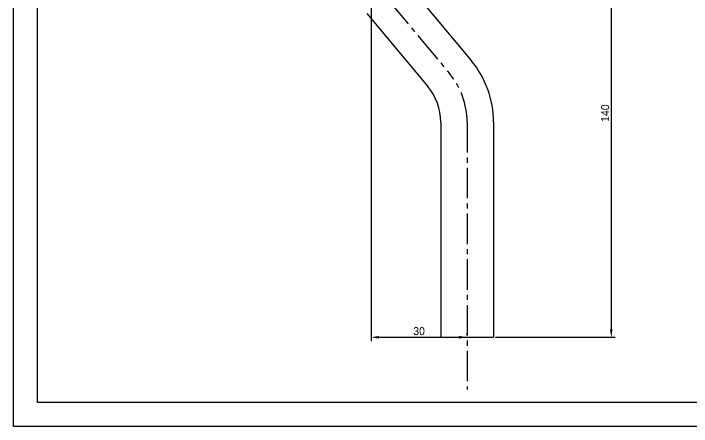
# Model space of a CAD drawing. Header units: millimetres. Extents: x 409 to 1480, y -88 to 334.
# Drawn here: x 1060.4 to 1272.1, y -34.8 to 94.2 of the extents above; entities that cross this region are included whole.
import ezdxf

# ---------------------------------------------------------------- set-up
doc = ezdxf.new("R2010")
doc.units = ezdxf.units.MM
doc.header["$LTSCALE"] = 0.5
doc.linetypes.add('CENTER2', pattern=[28.575, 19.05, -3.175, 3.175, -3.175])
doc.linetypes.add('CENTERX2', pattern=[4, 2.5, -0.5, 0.5, -0.5])
doc.layers.add('C', color=1, linetype='CENTERX2')
doc.styles.get("Standard").update_dxf_attribs({"font": 'Gulim.ttf'})
doc.dimstyles.new('ISO-25', dxfattribs={"dimtxt": 2.5, "dimasz": 2.5, "dimexe": 1.25, "dimexo": 0.625, "dimtad": 1, "dimdec": 1, "dimtxsty": 'Standard', "dimcen": 0, "dimclrd": 2, "dimclre": 2, "dimclrt": 2, "dimadec": 0, "dimazin": 0, "dimtfac": 1, "dimtdec": 1, "dimtofl": 0, "dimtmove": 0, "dimatfit": 3, "dimfxl": 0, "dimarcsym": 0})

# ---------------------------------------------------------------- blocks, each defined once
blk = doc.blocks.new('*D13')
at = {"color": 2, "lineweight": -2}
for p, q in [((1183.41, 133.12), (1248.29, 133.12)), ((1247.04, 130.62), (1247.04, -4.39)), ((1210.91, -6.89), (1248.29, -6.89))]:
    blk.add_line(p, q, dxfattribs=at)
at = {"color": 2}
for points in [[(1246.62, 130.62), (1247.45, 130.62), (1247.04, 133.12)], [(1246.62, -4.39), (1247.45, -4.39), (1247.04, -6.89)]]:
    blk.add_solid(points, dxfattribs=at)
at = {"layer": 'Defpoints', "color": 0}
for p in [(1182.79, 133.12), (1210.29, -6.89), (1247.04, -6.89)]:
    blk.add_point(p, dxfattribs=at)
at = {"color": 2, "insert": (1245.13, 63.12), "char_height": 2.5, "attachment_point": 5, "rotation": 90}
blk.add_mtext('140', dxfattribs=at)
blk = doc.blocks.new('*D14')
at = {"color": 2, "lineweight": -2}
for p, q in [((1172.04, 112.81), (1172.04, -8.14)), ((1202.04, -6.27), (1202.04, -5.64)), ((1174.54, -6.89), (1199.54, -6.89))]:
    blk.add_line(p, q, dxfattribs=at)
at = {"color": 2}
for points in [[(1174.54, -6.48), (1174.54, -7.31), (1172.04, -6.89)], [(1199.54, -6.48), (1199.54, -7.31), (1202.04, -6.89)]]:
    blk.add_solid(points, dxfattribs=at)
at = {"layer": 'Defpoints', "color": 0}
for p in [(1172.04, 113.44), (1202.04, -6.89), (1202.04, -6.89)]:
    blk.add_point(p, dxfattribs=at)
at = {"color": 2, "insert": (1187.04, -4.99), "char_height": 2.5, "attachment_point": 5}
blk.add_mtext('30', dxfattribs=at)

msp = doc.modelspace()

# ---------------------------------------------------------------- linework, layer by layer
for p, q in [((1184.3, 102.359), (1203.327, 79.54)), ((1170.746, 94.226), (1189.773, 71.407)), ((1193.786, 60.328), (1193.786, -6.892)), ((1210.286, 60.328), (1210.286, -6.892)), ((1193.786, -6.892), (1210.286, -6.892))]:
    msp.add_line(p, q)
for points in [[(1060.444, 262.247), (1480.444, 262.247), (1480.444, -34.753), (1060.444, -34.753)], [(1067.944, 254.747), (1472.944, 254.747), (1472.944, -27.253), (1067.944, -27.253)]]:
    msp.add_lwpolyline(points, close=True)
for centre, radius in [((1180.286, 60.328), 30), ((1176.486, 60.328), 17.3)]:
    msp.add_arc(centre, radius, 0, 39.82323)
at = {"layer": 'C', "linetype": 'CENTER2'}
for p, q in [((1177.523, 98.292), (1196.55, 75.474)), ((1202.036, 60.328), (1202.036, -23.21))]:
    msp.add_line(p, q, dxfattribs=at)
msp.add_arc((1178.386, 60.328), 23.65, 0, 39.82323, dxfattribs=at)

# ---------------------------------------------------------------- dimensions: what is measured, and where the dimension line sits
dim = msp.add_linear_dim(base=(1247.036, -6.892), p1=(1182.786, 133.123), p2=(1210.286, -6.892), angle=90, dimstyle='ISO-25')
dim.commit()
dim.dimension.update_dxf_attribs({"geometry": '*D13', "text_midpoint": (1245.127, 63.115)})
dim = msp.add_linear_dim(base=(1202.036, -6.892), p1=(1172.036, 113.438), p2=(1202.036, -6.892), dimstyle='ISO-25')
dim.commit()
dim.dimension.update_dxf_attribs({"geometry": '*D14', "text_midpoint": (1187.036, -4.985)})

doc.saveas('drawing.dxf')
